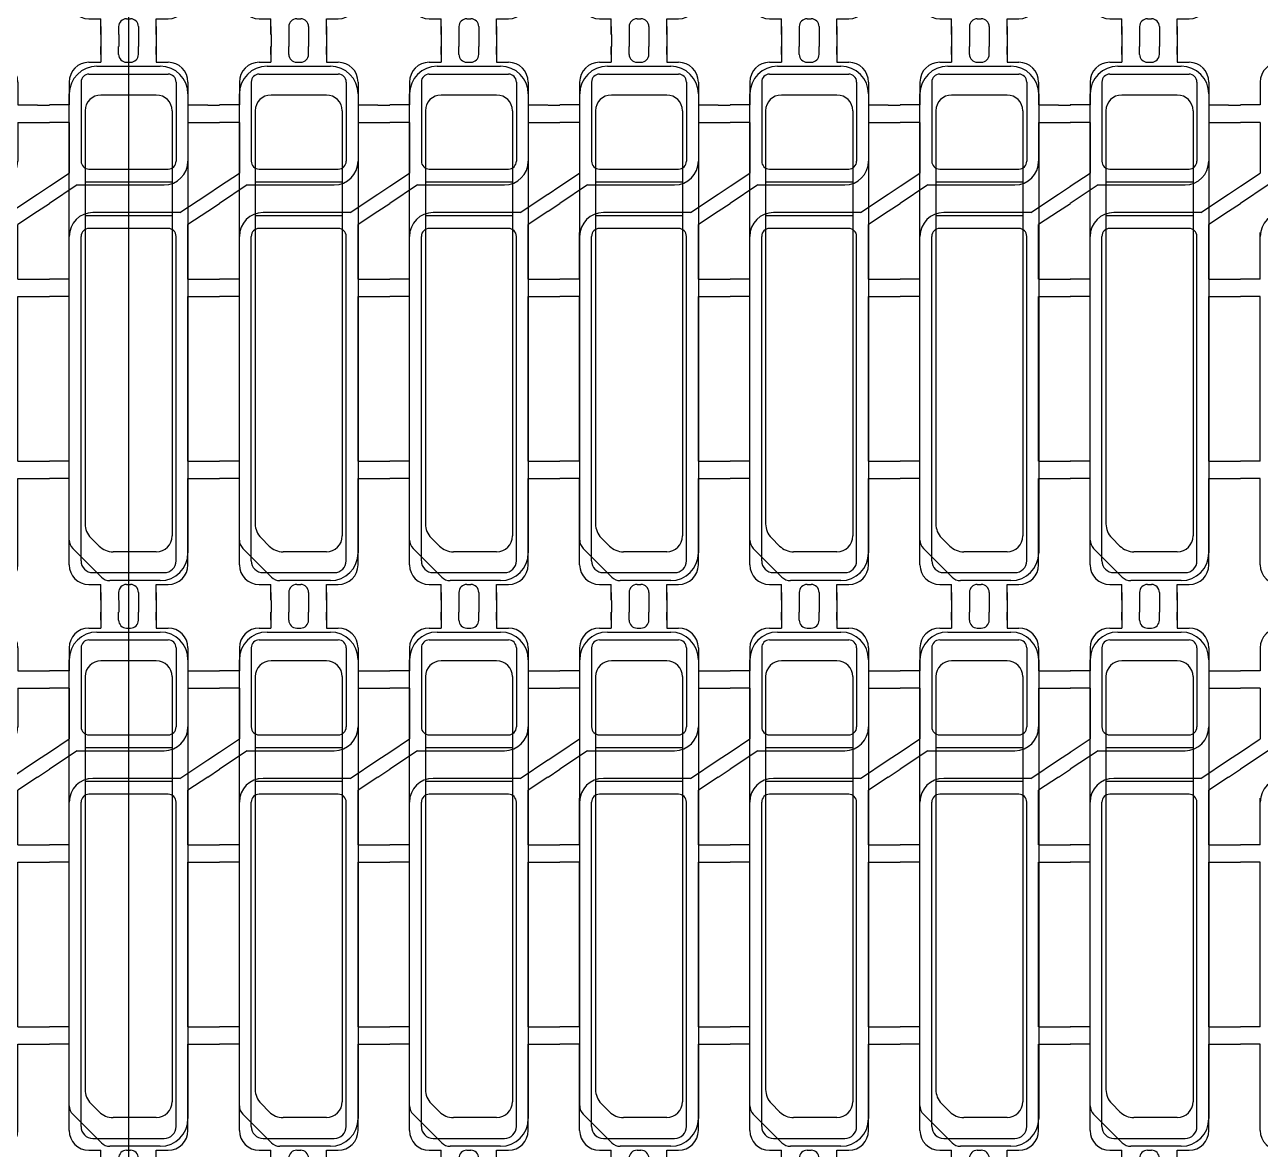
# Model space of a CAD drawing. Header units: millimetres. Extents: x -992 to 1678, y 98 to 1000.
# Drawn here: x -693.15 to -677.54, y 575.23 to 589.45 of the extents above; entities that cross this region are included whole.
import ezdxf

# ---------------------------------------------------------------- set-up
doc = ezdxf.new("R2010")
doc.units = ezdxf.units.MM
doc.linetypes.add('CENTER', pattern=[10.16, 6.35, -1.27, 1.27, -1.27])
for name, color, linetype in [('1', 3, 'Continuous'), ('b etching', 1, 'Continuous'), ('CEN', 8, 'CENTER'), ('PPA', 2, 'Continuous')]:
    doc.layers.add(name, color=color, linetype=linetype)

# ---------------------------------------------------------------- blocks, each defined once
blk = doc.blocks.new('e1')
at = {"layer": '1'}
for p, q in [((-947.058, 906.581), (-947.058, 906.481)), ((-947.058, 906.481), (-947.058, 906.581)), ((-947.058, 906.581), (-947.058, 906.381)), ((-946.358, 906.581), (-946.358, 906.481)), ((-946.358, 906.481), (-946.358, 906.581)), ((-946.358, 906.581), (-946.358, 906.381)), ((-946.358, 906.381), (-946.208, 906.381)), ((-947.458, 906.131), (-947.458, 905.841)), ((-945.958, 906.131), (-945.958, 905.841)), ((-947.458, 905.841), (-947.708, 905.841)), ((-945.958, 905.841), (-945.708, 905.841)), ((-947.458, 905.621), (-947.708, 905.621)), ((-947.458, 905.621), (-947.458, 904.981)), ((-945.958, 905.621), (-945.958, 905.131)), ((-945.958, 905.621), (-945.708, 905.621)), ((-947.358, 904.831), (-946.258, 904.831)), ((-946.058, 904.481), (-947.158, 904.481)), ((-945.958, 903.641), (-945.958, 904.331)), ((-947.458, 903.641), (-947.458, 904.231)), ((-947.458, 903.641), (-947.708, 903.641)), ((-945.958, 903.641), (-945.708, 903.641)), ((-947.458, 903.421), (-947.708, 903.421)), ((-947.458, 901.341), (-947.458, 903.421)), ((-945.958, 901.341), (-945.958, 903.421)), ((-945.958, 903.421), (-945.708, 903.421)), ((-947.458, 901.341), (-947.708, 901.341)), ((-945.958, 901.341), (-945.708, 901.341)), ((-947.458, 901.121), (-947.708, 901.121)), ((-947.458, 900.031), (-947.458, 901.121)), ((-945.958, 900.031), (-945.958, 901.121)), ((-945.958, 901.121), (-945.708, 901.121)), ((-947.058, 899.581), (-947.058, 899.781)), ((-946.358, 899.781), (-946.208, 899.781)), ((-946.358, 899.581), (-946.358, 899.781)), ((-947.058, 899.581), (-947.058, 899.681)), ((-947.058, 899.681), (-947.058, 899.581)), ((-946.358, 899.581), (-946.358, 899.681)), ((-946.358, 899.681), (-946.358, 899.581))]:
    blk.add_line(p, q, dxfattribs=at)
at = {"layer": '1', "linetype": 'ByBlock'}
for p, q in [((-946.833, 906.481), (-946.833, 906.581)), ((-946.583, 906.481), (-946.583, 906.581)), ((-947.208, 906.381), (-947.058, 906.381)), ((-946.733, 906.381), (-946.683, 906.381)), ((-947.708, 904.814), (-947.458, 904.981)), ((-947.358, 904.831), (-947.708, 904.597)), ((-946.058, 904.481), (-945.708, 904.714)), ((-945.708, 904.497), (-945.958, 904.331)), ((-947.208, 899.781), (-947.058, 899.781)), ((-946.733, 899.781), (-946.683, 899.781)), ((-946.833, 899.681), (-946.833, 899.581)), ((-946.583, 899.681), (-946.583, 899.581))]:
    blk.add_line(p, q, dxfattribs=at)
for centre, start, end in [((-946.733, 906.481), 180, 270), ((-946.683, 906.481), 270, 0), ((-946.733, 899.681), 90, 180), ((-946.683, 899.681), 0, 90)]:
    blk.add_arc(centre, 0.1, start, end, dxfattribs=at)
at = {"layer": '1'}
for centre, radius, start, end in [((-947.208, 906.131), 0.25, 90, 180), ((-946.208, 906.131), 0.25, 0, 90), ((-946.258, 905.131), 0.3, 270, 0), ((-947.158, 904.181), 0.3, 90, 180), ((-947.208, 900.031), 0.25, 180, 270), ((-946.208, 900.031), 0.25, 270, 0)]:
    blk.add_arc(centre, radius, start, end, dxfattribs=at)
blk = doc.blocks.new('e2')
at = {"layer": 'b etching', "linetype": 'ByBlock'}
for p, q in [((-947.208, 906.231), (-946.208, 906.231)), ((-947.308, 906.131), (-947.308, 905.131)), ((-946.108, 906.131), (-946.108, 905.131)), ((-947.208, 905.031), (-946.208, 905.031)), ((-946.208, 904.281), (-947.208, 904.281)), ((-947.308, 900.081), (-947.308, 904.181)), ((-946.108, 900.081), (-946.108, 904.181)), ((-947.158, 899.931), (-946.258, 899.931))]:
    blk.add_line(p, q, dxfattribs=at)
for centre, radius, start, end in [((-947.208, 906.131), 0.1, 90, 180), ((-946.208, 906.131), 0.1, 360, 90), ((-947.208, 905.131), 0.1, 180, 270), ((-946.208, 905.131), 0.1, 270, 360), ((-947.208, 904.181), 0.1, 90, 180), ((-946.208, 904.181), 0.1, 0, 90), ((-947.158, 900.081), 0.15, 180, 270), ((-946.258, 900.081), 0.15, 270, 0)]:
    blk.add_arc(centre, radius, start, end, dxfattribs=at)

msp = doc.modelspace()

# ---------------------------------------------------------------- linework, layer by layer
at = {"layer": '1', "linetype": 'ByBlock'}
for p, q in [((-692.18553085, 589.32062093), (-692.18553085, 589.17062093)), ((-691.96053085, 589.32062093), (-691.96053085, 589.17062093)), ((-691.71053085, 589.32062093), (-691.71053085, 589.17062093)), ((-691.48553085, 589.32062093), (-691.48553085, 589.17062093)), ((-690.03553085, 589.32062093), (-690.03553085, 589.17062093)), ((-689.81053085, 589.32062093), (-689.81053085, 589.17062093)), ((-689.56053085, 589.32062093), (-689.56053085, 589.17062093)), ((-689.33553085, 589.32062093), (-689.33553085, 589.17062093)), ((-687.88553085, 589.32062093), (-687.88553085, 589.17062093)), ((-687.66053085, 589.32062093), (-687.66053085, 589.17062093)), ((-687.41053085, 589.32062093), (-687.41053085, 589.17062093)), ((-687.18553085, 589.32062093), (-687.18553085, 589.17062093)), ((-685.73553085, 589.32062093), (-685.73553085, 589.17062093)), ((-685.51053085, 589.32062093), (-685.51053085, 589.17062093)), ((-685.26053085, 589.32062093), (-685.26053085, 589.17062093)), ((-685.03553085, 589.32062093), (-685.03553085, 589.17062093)), ((-683.58553085, 589.32062093), (-683.58553085, 589.17062093)), ((-683.36053085, 589.32062093), (-683.36053085, 589.17062093)), ((-683.11053085, 589.32062093), (-683.11053085, 589.17062093)), ((-682.88553085, 589.32062093), (-682.88553085, 589.17062093)), ((-681.43553085, 589.32062093), (-681.43553085, 589.17062093)), ((-681.21053085, 589.32062093), (-681.21053085, 589.17062093)), ((-680.96053085, 589.32062093), (-680.96053085, 589.17062093)), ((-680.73553085, 589.32062093), (-680.73553085, 589.17062093)), ((-679.28553085, 589.32062093), (-679.28553085, 589.17062093)), ((-679.06053085, 589.32062093), (-679.06053085, 589.17062093)), ((-678.81053085, 589.32062093), (-678.81053085, 589.17062093)), ((-678.58553085, 589.32062093), (-678.58553085, 589.17062093)), ((-692.98553085, 588.43062093), (-692.83553085, 588.43062093)), ((-690.83553085, 588.43062093), (-690.68553085, 588.43062093)), ((-688.68553085, 588.43062093), (-688.53553085, 588.43062093)), ((-686.53553085, 588.43062093), (-686.38553085, 588.43062093)), ((-684.38553085, 588.43062093), (-684.23553085, 588.43062093)), ((-682.23553085, 588.43062093), (-682.08553085, 588.43062093)), ((-680.08553085, 588.43062093), (-679.93553085, 588.43062093)), ((-677.93553085, 588.43062093), (-677.78553085, 588.43062093)), ((-692.98553085, 588.21062093), (-692.83553085, 588.21062093)), ((-690.83553085, 588.21062093), (-690.68553085, 588.21062093)), ((-688.68553085, 588.21062093), (-688.53553085, 588.21062093)), ((-686.53553085, 588.21062093), (-686.38553085, 588.21062093)), ((-684.38553085, 588.21062093), (-684.23553085, 588.21062093)), ((-682.23553085, 588.21062093), (-682.08553085, 588.21062093)), ((-680.08553085, 588.21062093), (-679.93553085, 588.21062093)), ((-677.93553085, 588.21062093), (-677.78553085, 588.21062093)), ((-692.98553085, 587.30395426), (-692.83553085, 587.40395426)), ((-690.83553085, 587.30395426), (-690.68553085, 587.40395426)), ((-688.68553085, 587.30395426), (-688.53553085, 587.40395426)), ((-686.53553085, 587.30395426), (-686.38553085, 587.40395426)), ((-684.38553085, 587.30395426), (-684.23553085, 587.40395426)), ((-682.23553085, 587.30395426), (-682.08553085, 587.40395426)), ((-680.08553085, 587.30395426), (-679.93553085, 587.40395426)), ((-677.93553085, 587.30395426), (-677.78553085, 587.40395426)), ((-692.98553085, 587.08728759), (-692.83553085, 587.18728759)), ((-690.83553085, 587.08728759), (-690.68553085, 587.18728759)), ((-688.68553085, 587.08728759), (-688.53553085, 587.18728759)), ((-686.53553085, 587.08728759), (-686.38553085, 587.18728759)), ((-684.38553085, 587.08728759), (-684.23553085, 587.18728759)), ((-682.23553085, 587.08728759), (-682.08553085, 587.18728759)), ((-680.08553085, 587.08728759), (-679.93553085, 587.18728759)), ((-677.93553085, 587.08728759), (-677.78553085, 587.18728759)), ((-692.98553085, 586.23062093), (-692.83553085, 586.23062093)), ((-690.83553085, 586.23062093), (-690.68553085, 586.23062093)), ((-688.68553085, 586.23062093), (-688.53553085, 586.23062093)), ((-686.53553085, 586.23062093), (-686.38553085, 586.23062093)), ((-684.38553085, 586.23062093), (-684.23553085, 586.23062093)), ((-682.23553085, 586.23062093), (-682.08553085, 586.23062093)), ((-680.08553085, 586.23062093), (-679.93553085, 586.23062093)), ((-677.93553085, 586.23062093), (-677.78553085, 586.23062093)), ((-692.98553085, 586.01062093), (-692.83553085, 586.01062093)), ((-690.83553085, 586.01062093), (-690.68553085, 586.01062093)), ((-688.68553085, 586.01062093), (-688.53553085, 586.01062093)), ((-686.53553085, 586.01062093), (-686.38553085, 586.01062093)), ((-684.38553085, 586.01062093), (-684.23553085, 586.01062093)), ((-682.23553085, 586.01062093), (-682.08553085, 586.01062093)), ((-680.08553085, 586.01062093), (-679.93553085, 586.01062093)), ((-677.93553085, 586.01062093), (-677.78553085, 586.01062093)), ((-692.98553085, 583.93062093), (-692.83553085, 583.93062093)), ((-690.83553085, 583.93062093), (-690.68553085, 583.93062093)), ((-688.68553085, 583.93062093), (-688.53553085, 583.93062093)), ((-686.53553085, 583.93062093), (-686.38553085, 583.93062093)), ((-684.38553085, 583.93062093), (-684.23553085, 583.93062093)), ((-682.23553085, 583.93062093), (-682.08553085, 583.93062093)), ((-680.08553085, 583.93062093), (-679.93553085, 583.93062093)), ((-677.93553085, 583.93062093), (-677.78553085, 583.93062093)), ((-692.98553085, 583.71062093), (-692.83553085, 583.71062093)), ((-690.83553085, 583.71062093), (-690.68553085, 583.71062093)), ((-688.68553085, 583.71062093), (-688.53553085, 583.71062093)), ((-686.53553085, 583.71062093), (-686.38553085, 583.71062093)), ((-684.38553085, 583.71062093), (-684.23553085, 583.71062093)), ((-682.23553085, 583.71062093), (-682.08553085, 583.71062093)), ((-680.08553085, 583.71062093), (-679.93553085, 583.71062093)), ((-677.93553085, 583.71062093), (-677.78553085, 583.71062093)), ((-692.18553085, 582.17062093), (-692.18553085, 582.02062093)), ((-691.96053085, 582.17062093), (-691.96053085, 582.02062093)), ((-691.71053085, 582.17062093), (-691.71053085, 582.02062093)), ((-691.48553085, 582.17062093), (-691.48553085, 582.02062093)), ((-690.03553085, 582.17062093), (-690.03553085, 582.02062093)), ((-689.81053085, 582.17062093), (-689.81053085, 582.02062093)), ((-689.56053085, 582.17062093), (-689.56053085, 582.02062093)), ((-689.33553085, 582.17062093), (-689.33553085, 582.02062093)), ((-687.88553085, 582.17062093), (-687.88553085, 582.02062093)), ((-687.66053085, 582.17062093), (-687.66053085, 582.02062093)), ((-687.41053085, 582.17062093), (-687.41053085, 582.02062093)), ((-687.18553085, 582.17062093), (-687.18553085, 582.02062093)), ((-685.73553085, 582.17062093), (-685.73553085, 582.02062093)), ((-685.51053085, 582.17062093), (-685.51053085, 582.02062093)), ((-685.26053085, 582.17062093), (-685.26053085, 582.02062093)), ((-685.03553085, 582.17062093), (-685.03553085, 582.02062093)), ((-683.58553085, 582.17062093), (-683.58553085, 582.02062093)), ((-683.36053085, 582.17062093), (-683.36053085, 582.02062093)), ((-683.11053085, 582.17062093), (-683.11053085, 582.02062093)), ((-682.88553085, 582.17062093), (-682.88553085, 582.02062093)), ((-681.43553085, 582.17062093), (-681.43553085, 582.02062093)), ((-681.21053085, 582.17062093), (-681.21053085, 582.02062093)), ((-680.96053085, 582.17062093), (-680.96053085, 582.02062093)), ((-680.73553085, 582.17062093), (-680.73553085, 582.02062093)), ((-679.28553085, 582.17062093), (-679.28553085, 582.02062093)), ((-679.06053085, 582.17062093), (-679.06053085, 582.02062093)), ((-678.81053085, 582.17062093), (-678.81053085, 582.02062093)), ((-678.58553085, 582.17062093), (-678.58553085, 582.02062093)), ((-692.98553085, 581.28062093), (-692.83553085, 581.28062093)), ((-690.83553085, 581.28062093), (-690.68553085, 581.28062093)), ((-688.68553085, 581.28062093), (-688.53553085, 581.28062093)), ((-686.53553085, 581.28062093), (-686.38553085, 581.28062093)), ((-684.38553085, 581.28062093), (-684.23553085, 581.28062093)), ((-682.23553085, 581.28062093), (-682.08553085, 581.28062093)), ((-680.08553085, 581.28062093), (-679.93553085, 581.28062093)), ((-677.93553085, 581.28062093), (-677.78553085, 581.28062093)), ((-692.98553085, 581.06062093), (-692.83553085, 581.06062093)), ((-690.83553085, 581.06062093), (-690.68553085, 581.06062093)), ((-688.68553085, 581.06062093), (-688.53553085, 581.06062093)), ((-686.53553085, 581.06062093), (-686.38553085, 581.06062093)), ((-684.38553085, 581.06062093), (-684.23553085, 581.06062093)), ((-682.23553085, 581.06062093), (-682.08553085, 581.06062093)), ((-680.08553085, 581.06062093), (-679.93553085, 581.06062093)), ((-677.93553085, 581.06062093), (-677.78553085, 581.06062093)), ((-692.98553085, 580.15395426), (-692.83553085, 580.25395426)), ((-690.83553085, 580.15395426), (-690.68553085, 580.25395426)), ((-688.68553085, 580.15395426), (-688.53553085, 580.25395426)), ((-686.53553085, 580.15395426), (-686.38553085, 580.25395426)), ((-684.38553085, 580.15395426), (-684.23553085, 580.25395426)), ((-682.23553085, 580.15395426), (-682.08553085, 580.25395426)), ((-680.08553085, 580.15395426), (-679.93553085, 580.25395426)), ((-677.93553085, 580.15395426), (-677.78553085, 580.25395426)), ((-692.98553085, 579.93728759), (-692.83553085, 580.03728759)), ((-690.83553085, 579.93728759), (-690.68553085, 580.03728759)), ((-688.68553085, 579.93728759), (-688.53553085, 580.03728759)), ((-686.53553085, 579.93728759), (-686.38553085, 580.03728759)), ((-684.38553085, 579.93728759), (-684.23553085, 580.03728759)), ((-682.23553085, 579.93728759), (-682.08553085, 580.03728759)), ((-680.08553085, 579.93728759), (-679.93553085, 580.03728759)), ((-677.93553085, 579.93728759), (-677.78553085, 580.03728759)), ((-692.98553085, 579.08062093), (-692.83553085, 579.08062093)), ((-690.83553085, 579.08062093), (-690.68553085, 579.08062093)), ((-688.68553085, 579.08062093), (-688.53553085, 579.08062093)), ((-686.53553085, 579.08062093), (-686.38553085, 579.08062093)), ((-684.38553085, 579.08062093), (-684.23553085, 579.08062093)), ((-682.23553085, 579.08062093), (-682.08553085, 579.08062093)), ((-680.08553085, 579.08062093), (-679.93553085, 579.08062093)), ((-677.93553085, 579.08062093), (-677.78553085, 579.08062093)), ((-692.98553085, 578.86062093), (-692.83553085, 578.86062093)), ((-690.83553085, 578.86062093), (-690.68553085, 578.86062093)), ((-688.68553085, 578.86062093), (-688.53553085, 578.86062093)), ((-686.53553085, 578.86062093), (-686.38553085, 578.86062093)), ((-684.38553085, 578.86062093), (-684.23553085, 578.86062093)), ((-682.23553085, 578.86062093), (-682.08553085, 578.86062093)), ((-680.08553085, 578.86062093), (-679.93553085, 578.86062093)), ((-677.93553085, 578.86062093), (-677.78553085, 578.86062093)), ((-692.98553085, 576.78062093), (-692.83553085, 576.78062093)), ((-690.83553085, 576.78062093), (-690.68553085, 576.78062093)), ((-688.68553085, 576.78062093), (-688.53553085, 576.78062093)), ((-686.53553085, 576.78062093), (-686.38553085, 576.78062093)), ((-684.38553085, 576.78062093), (-684.23553085, 576.78062093)), ((-682.23553085, 576.78062093), (-682.08553085, 576.78062093)), ((-680.08553085, 576.78062093), (-679.93553085, 576.78062093)), ((-677.93553085, 576.78062093), (-677.78553085, 576.78062093)), ((-692.98553085, 576.56062093), (-692.83553085, 576.56062093)), ((-690.83553085, 576.56062093), (-690.68553085, 576.56062093)), ((-688.68553085, 576.56062093), (-688.53553085, 576.56062093)), ((-686.53553085, 576.56062093), (-686.38553085, 576.56062093)), ((-684.38553085, 576.56062093), (-684.23553085, 576.56062093)), ((-682.23553085, 576.56062093), (-682.08553085, 576.56062093)), ((-680.08553085, 576.56062093), (-679.93553085, 576.56062093)), ((-677.93553085, 576.56062093), (-677.78553085, 576.56062093))]:
    msp.add_line(p, q, dxfattribs=at)
at = {"layer": 'CEN', "linetype": 'ByBlock'}
msp.add_line((-691.83553085, 604.87062093), (-691.83553085, 537.87062093), dxfattribs=at)
at = {"layer": 'PPA', "linetype": 'ByBlock'}
for p, q in [((-692.23553085, 588.92062093), (-691.43553085, 588.92062093)), ((-690.08553085, 588.92062093), (-689.28553085, 588.92062093)), ((-687.93553085, 588.92062093), (-687.13553085, 588.92062093)), ((-685.78553085, 588.92062093), (-684.98553085, 588.92062093)), ((-683.63553085, 588.92062093), (-682.83553085, 588.92062093)), ((-681.48553085, 588.92062093), (-680.68553085, 588.92062093)), ((-679.33553085, 588.92062093), (-678.53553085, 588.92062093)), ((-692.58553085, 582.93275296), (-692.58553085, 588.57062093)), ((-691.48553085, 588.55698456), (-692.18553085, 588.55698456)), ((-691.08553085, 588.57062093), (-691.08553085, 582.77062093)), ((-690.43553085, 582.93275296), (-690.43553085, 588.57062093)), ((-689.33553085, 588.55698456), (-690.03553085, 588.55698456)), ((-688.93553085, 588.57062093), (-688.93553085, 582.77062093)), ((-688.28553085, 582.93275296), (-688.28553085, 588.57062093)), ((-687.18553085, 588.55698456), (-687.88553085, 588.55698456)), ((-686.78553085, 588.57062093), (-686.78553085, 582.77062093)), ((-686.13553085, 582.93275296), (-686.13553085, 588.57062093)), ((-685.03553085, 588.55698456), (-685.73553085, 588.55698456)), ((-684.63553085, 588.57062093), (-684.63553085, 582.77062093)), ((-683.98553085, 582.93275296), (-683.98553085, 588.57062093)), ((-682.88553085, 588.55698456), (-683.58553085, 588.55698456)), ((-682.48553085, 588.57062093), (-682.48553085, 582.77062093)), ((-681.83553085, 582.93275296), (-681.83553085, 588.57062093)), ((-680.73553085, 588.55698456), (-681.43553085, 588.55698456)), ((-680.33553085, 588.57062093), (-680.33553085, 582.77062093)), ((-679.68553085, 582.93275296), (-679.68553085, 588.57062093)), ((-678.58553085, 588.55698456), (-679.28553085, 588.55698456)), ((-678.18553085, 588.57062093), (-678.18553085, 582.77062093)), ((-692.38553085, 588.35698456), (-692.38553085, 583.13781068)), ((-691.28553085, 588.35698456), (-691.28553085, 582.98425729)), ((-690.23553085, 588.35698456), (-690.23553085, 583.13781068)), ((-689.13553085, 588.35698456), (-689.13553085, 582.98425729)), ((-688.08553085, 588.35698456), (-688.08553085, 583.13781068)), ((-686.98553085, 588.35698456), (-686.98553085, 582.98425729)), ((-685.93553085, 588.35698456), (-685.93553085, 583.13781068)), ((-684.83553085, 588.35698456), (-684.83553085, 582.98425729)), ((-683.78553085, 588.35698456), (-683.78553085, 583.13781068)), ((-682.68553085, 588.35698456), (-682.68553085, 582.98425729)), ((-681.63553085, 588.35698456), (-681.63553085, 583.13781068)), ((-680.53553085, 588.35698456), (-680.53553085, 582.98425729)), ((-679.48553085, 588.35698456), (-679.48553085, 583.13781068)), ((-678.38553085, 588.35698456), (-678.38553085, 582.98425729)), ((-692.38553085, 587.46062093), (-691.28553085, 587.46062093)), ((-690.23553085, 587.46062093), (-689.13553085, 587.46062093)), ((-688.08553085, 587.46062093), (-686.98553085, 587.46062093)), ((-685.93553085, 587.46062093), (-684.83553085, 587.46062093)), ((-683.78553085, 587.46062093), (-682.68553085, 587.46062093)), ((-681.63553085, 587.46062093), (-680.53553085, 587.46062093)), ((-679.48553085, 587.46062093), (-678.38553085, 587.46062093)), ((-691.28553085, 587.03062093), (-692.38553085, 587.03062093)), ((-689.13553085, 587.03062093), (-690.23553085, 587.03062093)), ((-686.98553085, 587.03062093), (-688.08553085, 587.03062093)), ((-684.83553085, 587.03062093), (-685.93553085, 587.03062093)), ((-682.68553085, 587.03062093), (-683.78553085, 587.03062093)), ((-680.53553085, 587.03062093), (-681.63553085, 587.03062093)), ((-678.38553085, 587.03062093), (-679.48553085, 587.03062093)), ((-692.54159687, 582.82668695), (-692.17946483, 582.46455491)), ((-692.31230754, 582.96103399), (-692.20875415, 582.8574806)), ((-690.39159687, 582.82668695), (-690.02946483, 582.46455491)), ((-690.16230754, 582.96103399), (-690.05875415, 582.8574806)), ((-688.24159687, 582.82668695), (-687.87946483, 582.46455491)), ((-688.01230754, 582.96103399), (-687.90875415, 582.8574806)), ((-686.09159687, 582.82668695), (-685.72946483, 582.46455491)), ((-685.86230754, 582.96103399), (-685.75875415, 582.8574806)), ((-683.94159687, 582.82668695), (-683.57946483, 582.46455491)), ((-683.71230754, 582.96103399), (-683.60875415, 582.8574806)), ((-681.79159687, 582.82668695), (-681.42946483, 582.46455491)), ((-681.56230754, 582.96103399), (-681.45875415, 582.8574806)), ((-679.64159687, 582.82668695), (-679.27946483, 582.46455491)), ((-679.41230754, 582.96103399), (-679.30875415, 582.8574806)), ((-691.48553085, 582.78425729), (-692.03197746, 582.78425729)), ((-689.33553085, 582.78425729), (-689.88197746, 582.78425729)), ((-687.18553085, 582.78425729), (-687.73197746, 582.78425729)), ((-685.03553085, 582.78425729), (-685.58197746, 582.78425729)), ((-682.88553085, 582.78425729), (-683.43197746, 582.78425729)), ((-680.73553085, 582.78425729), (-681.28197746, 582.78425729)), ((-678.58553085, 582.78425729), (-679.13197746, 582.78425729)), ((-691.43553085, 582.42062093), (-692.07339881, 582.42062093)), ((-689.28553085, 582.42062093), (-689.92339881, 582.42062093)), ((-687.13553085, 582.42062093), (-687.77339881, 582.42062093)), ((-684.98553085, 582.42062093), (-685.62339881, 582.42062093)), ((-682.83553085, 582.42062093), (-683.47339881, 582.42062093)), ((-680.68553085, 582.42062093), (-681.32339881, 582.42062093)), ((-678.53553085, 582.42062093), (-679.17339881, 582.42062093)), ((-692.23553085, 581.77062093), (-691.43553085, 581.77062093)), ((-690.08553085, 581.77062093), (-689.28553085, 581.77062093)), ((-687.93553085, 581.77062093), (-687.13553085, 581.77062093)), ((-685.78553085, 581.77062093), (-684.98553085, 581.77062093)), ((-683.63553085, 581.77062093), (-682.83553085, 581.77062093)), ((-681.48553085, 581.77062093), (-680.68553085, 581.77062093)), ((-679.33553085, 581.77062093), (-678.53553085, 581.77062093)), ((-692.58553085, 575.78275296), (-692.58553085, 581.42062093)), ((-691.08553085, 581.42062093), (-691.08553085, 575.62062093)), ((-690.43553085, 575.78275296), (-690.43553085, 581.42062093)), ((-688.93553085, 581.42062093), (-688.93553085, 575.62062093)), ((-688.28553085, 575.78275296), (-688.28553085, 581.42062093)), ((-686.78553085, 581.42062093), (-686.78553085, 575.62062093)), ((-686.13553085, 575.78275296), (-686.13553085, 581.42062093)), ((-684.63553085, 581.42062093), (-684.63553085, 575.62062093)), ((-683.98553085, 575.78275296), (-683.98553085, 581.42062093)), ((-682.48553085, 581.42062093), (-682.48553085, 575.62062093)), ((-681.83553085, 575.78275296), (-681.83553085, 581.42062093)), ((-680.33553085, 581.42062093), (-680.33553085, 575.62062093)), ((-679.68553085, 575.78275296), (-679.68553085, 581.42062093)), ((-678.18553085, 581.42062093), (-678.18553085, 575.62062093)), ((-691.48553085, 581.40698456), (-692.18553085, 581.40698456)), ((-689.33553085, 581.40698456), (-690.03553085, 581.40698456)), ((-687.18553085, 581.40698456), (-687.88553085, 581.40698456)), ((-685.03553085, 581.40698456), (-685.73553085, 581.40698456)), ((-682.88553085, 581.40698456), (-683.58553085, 581.40698456)), ((-680.73553085, 581.40698456), (-681.43553085, 581.40698456)), ((-678.58553085, 581.40698456), (-679.28553085, 581.40698456)), ((-692.38553085, 581.20698456), (-692.38553085, 575.98781068)), ((-691.28553085, 581.20698456), (-691.28553085, 575.83425729)), ((-690.23553085, 581.20698456), (-690.23553085, 575.98781068)), ((-689.13553085, 581.20698456), (-689.13553085, 575.83425729)), ((-688.08553085, 581.20698456), (-688.08553085, 575.98781068)), ((-686.98553085, 581.20698456), (-686.98553085, 575.83425729)), ((-685.93553085, 581.20698456), (-685.93553085, 575.98781068)), ((-684.83553085, 581.20698456), (-684.83553085, 575.83425729)), ((-683.78553085, 581.20698456), (-683.78553085, 575.98781068)), ((-682.68553085, 581.20698456), (-682.68553085, 575.83425729)), ((-681.63553085, 581.20698456), (-681.63553085, 575.98781068)), ((-680.53553085, 581.20698456), (-680.53553085, 575.83425729)), ((-679.48553085, 581.20698456), (-679.48553085, 575.98781068)), ((-678.38553085, 581.20698456), (-678.38553085, 575.83425729)), ((-692.38553085, 580.31062093), (-691.28553085, 580.31062093)), ((-690.23553085, 580.31062093), (-689.13553085, 580.31062093)), ((-688.08553085, 580.31062093), (-686.98553085, 580.31062093)), ((-685.93553085, 580.31062093), (-684.83553085, 580.31062093)), ((-683.78553085, 580.31062093), (-682.68553085, 580.31062093)), ((-681.63553085, 580.31062093), (-680.53553085, 580.31062093)), ((-679.48553085, 580.31062093), (-678.38553085, 580.31062093)), ((-691.28553085, 579.88062093), (-692.38553085, 579.88062093)), ((-689.13553085, 579.88062093), (-690.23553085, 579.88062093)), ((-686.98553085, 579.88062093), (-688.08553085, 579.88062093)), ((-684.83553085, 579.88062093), (-685.93553085, 579.88062093)), ((-682.68553085, 579.88062093), (-683.78553085, 579.88062093)), ((-680.53553085, 579.88062093), (-681.63553085, 579.88062093)), ((-678.38553085, 579.88062093), (-679.48553085, 579.88062093)), ((-692.31230754, 575.81103399), (-692.20875415, 575.7074806)), ((-690.16230754, 575.81103399), (-690.05875415, 575.7074806)), ((-688.01230754, 575.81103399), (-687.90875415, 575.7074806)), ((-685.86230754, 575.81103399), (-685.75875415, 575.7074806)), ((-683.71230754, 575.81103399), (-683.60875415, 575.7074806)), ((-681.56230754, 575.81103399), (-681.45875415, 575.7074806)), ((-679.41230754, 575.81103399), (-679.30875415, 575.7074806)), ((-692.54159687, 575.67668695), (-692.17946483, 575.31455491)), ((-691.48553085, 575.63425729), (-692.03197746, 575.63425729)), ((-690.39159687, 575.67668695), (-690.02946483, 575.31455491)), ((-689.33553085, 575.63425729), (-689.88197746, 575.63425729)), ((-688.24159687, 575.67668695), (-687.87946483, 575.31455491)), ((-687.18553085, 575.63425729), (-687.73197746, 575.63425729)), ((-686.09159687, 575.67668695), (-685.72946483, 575.31455491)), ((-685.03553085, 575.63425729), (-685.58197746, 575.63425729)), ((-683.94159687, 575.67668695), (-683.57946483, 575.31455491)), ((-682.88553085, 575.63425729), (-683.43197746, 575.63425729)), ((-681.79159687, 575.67668695), (-681.42946483, 575.31455491)), ((-680.73553085, 575.63425729), (-681.28197746, 575.63425729)), ((-679.64159687, 575.67668695), (-679.27946483, 575.31455491)), ((-678.58553085, 575.63425729), (-679.13197746, 575.63425729)), ((-691.43553085, 575.27062093), (-692.07339881, 575.27062093)), ((-689.28553085, 575.27062093), (-689.92339881, 575.27062093)), ((-687.13553085, 575.27062093), (-687.77339881, 575.27062093)), ((-684.98553085, 575.27062093), (-685.62339881, 575.27062093)), ((-682.83553085, 575.27062093), (-683.47339881, 575.27062093)), ((-680.68553085, 575.27062093), (-681.32339881, 575.27062093)), ((-678.53553085, 575.27062093), (-679.17339881, 575.27062093))]:
    msp.add_line(p, q, dxfattribs=at)
for centre, radius, start, end in [((-692.23553085, 588.57062093), 0.35, 90, 180), ((-691.43553085, 588.57062093), 0.35, 0, 90), ((-690.08553085, 588.57062093), 0.35, 90, 180), ((-689.28553085, 588.57062093), 0.35, 0, 90), ((-687.93553085, 588.57062093), 0.35, 90, 180), ((-687.13553085, 588.57062093), 0.35, 0, 90), ((-685.78553085, 588.57062093), 0.35, 90, 180), ((-684.98553085, 588.57062093), 0.35, 0, 90), ((-683.63553085, 588.57062093), 0.35, 90, 180), ((-682.83553085, 588.57062093), 0.35, 0, 90), ((-681.48553085, 588.57062093), 0.35, 90, 180), ((-680.68553085, 588.57062093), 0.35, 0, 90), ((-679.33553085, 588.57062093), 0.35, 90, 180), ((-678.53553085, 588.57062093), 0.35, 0, 90), ((-692.18553085, 588.35698456), 0.2, 90, 180), ((-691.48553085, 588.35698456), 0.2, 0, 90), ((-690.03553085, 588.35698456), 0.2, 90, 180), ((-689.33553085, 588.35698456), 0.2, 0, 90), ((-687.88553085, 588.35698456), 0.2, 90, 180), ((-687.18553085, 588.35698456), 0.2, 0, 90), ((-685.73553085, 588.35698456), 0.2, 90, 180), ((-685.03553085, 588.35698456), 0.2, 0, 90), ((-683.58553085, 588.35698456), 0.2, 90, 180), ((-682.88553085, 588.35698456), 0.2, 0, 90), ((-681.43553085, 588.35698456), 0.2, 90, 180), ((-680.73553085, 588.35698456), 0.2, 0, 90), ((-679.28553085, 588.35698456), 0.2, 90, 180), ((-678.58553085, 588.35698456), 0.2, 0, 90), ((-692.13553085, 583.13781068), 0.25, 180, 225), ((-689.98553085, 583.13781068), 0.25, 180, 225), ((-687.83553085, 583.13781068), 0.25, 180, 225), ((-685.68553085, 583.13781068), 0.25, 180, 225), ((-683.53553085, 583.13781068), 0.25, 180, 225), ((-681.38553085, 583.13781068), 0.25, 180, 225), ((-679.23553085, 583.13781068), 0.25, 180, 225), ((-691.48553085, 582.98425729), 0.2, 270, 0), ((-689.33553085, 582.98425729), 0.2, 270, 0), ((-687.18553085, 582.98425729), 0.2, 270, 0), ((-685.03553085, 582.98425729), 0.2, 270, 0), ((-682.88553085, 582.98425729), 0.2, 270, 0), ((-680.73553085, 582.98425729), 0.2, 270, 0), ((-678.58553085, 582.98425729), 0.2, 270, 0), ((-692.43553085, 582.93275296), 0.15, 180, 225), ((-692.03197746, 583.03425729), 0.25, 225, 270), ((-690.28553085, 582.93275296), 0.15, 180, 225), ((-689.88197746, 583.03425729), 0.25, 225, 270), ((-688.13553085, 582.93275296), 0.15, 180, 225), ((-687.73197746, 583.03425729), 0.25, 225, 270), ((-685.98553085, 582.93275296), 0.15, 180, 225), ((-685.58197746, 583.03425729), 0.25, 225, 270), ((-683.83553085, 582.93275296), 0.15, 180, 225), ((-683.43197746, 583.03425729), 0.25, 225, 270), ((-681.68553085, 582.93275296), 0.15, 180, 225), ((-681.28197746, 583.03425729), 0.25, 225, 270), ((-679.53553085, 582.93275296), 0.15, 180, 225), ((-679.13197746, 583.03425729), 0.25, 225, 270), ((-691.43553085, 582.77062093), 0.35, 270, 0), ((-689.28553085, 582.77062093), 0.35, 270, 0), ((-687.13553085, 582.77062093), 0.35, 270, 0), ((-684.98553085, 582.77062093), 0.35, 270, 0), ((-682.83553085, 582.77062093), 0.35, 270, 0), ((-680.68553085, 582.77062093), 0.35, 270, 0), ((-678.53553085, 582.77062093), 0.35, 270, 0), ((-692.07339881, 582.57062093), 0.15, 225, 270), ((-689.92339881, 582.57062093), 0.15, 225, 270), ((-687.77339881, 582.57062093), 0.15, 225, 270), ((-685.62339881, 582.57062093), 0.15, 225, 270), ((-683.47339881, 582.57062093), 0.15, 225, 270), ((-681.32339881, 582.57062093), 0.15, 225, 270), ((-679.17339881, 582.57062093), 0.15, 225, 270), ((-692.23553085, 581.42062093), 0.35, 90, 180), ((-691.43553085, 581.42062093), 0.35, 0, 90), ((-690.08553085, 581.42062093), 0.35, 90, 180), ((-689.28553085, 581.42062093), 0.35, 0, 90), ((-687.93553085, 581.42062093), 0.35, 90, 180), ((-687.13553085, 581.42062093), 0.35, 0, 90), ((-685.78553085, 581.42062093), 0.35, 90, 180), ((-684.98553085, 581.42062093), 0.35, 0, 90), ((-683.63553085, 581.42062093), 0.35, 90, 180), ((-682.83553085, 581.42062093), 0.35, 0, 90), ((-681.48553085, 581.42062093), 0.35, 90, 180), ((-680.68553085, 581.42062093), 0.35, 0, 90), ((-679.33553085, 581.42062093), 0.35, 90, 180), ((-678.53553085, 581.42062093), 0.35, 0, 90), ((-692.18553085, 581.20698456), 0.2, 90, 180), ((-691.48553085, 581.20698456), 0.2, 0, 90), ((-690.03553085, 581.20698456), 0.2, 90, 180), ((-689.33553085, 581.20698456), 0.2, 0, 90), ((-687.88553085, 581.20698456), 0.2, 90, 180), ((-687.18553085, 581.20698456), 0.2, 0, 90), ((-685.73553085, 581.20698456), 0.2, 90, 180), ((-685.03553085, 581.20698456), 0.2, 0, 90), ((-683.58553085, 581.20698456), 0.2, 90, 180), ((-682.88553085, 581.20698456), 0.2, 0, 90), ((-681.43553085, 581.20698456), 0.2, 90, 180), ((-680.73553085, 581.20698456), 0.2, 0, 90), ((-679.28553085, 581.20698456), 0.2, 90, 180), ((-678.58553085, 581.20698456), 0.2, 0, 90), ((-692.13553085, 575.98781068), 0.25, 180, 225), ((-689.98553085, 575.98781068), 0.25, 180, 225), ((-687.83553085, 575.98781068), 0.25, 180, 225), ((-685.68553085, 575.98781068), 0.25, 180, 225), ((-683.53553085, 575.98781068), 0.25, 180, 225), ((-681.38553085, 575.98781068), 0.25, 180, 225), ((-679.23553085, 575.98781068), 0.25, 180, 225), ((-691.48553085, 575.83425729), 0.2, 270, 0), ((-689.33553085, 575.83425729), 0.2, 270, 0), ((-687.18553085, 575.83425729), 0.2, 270, 0), ((-685.03553085, 575.83425729), 0.2, 270, 0), ((-682.88553085, 575.83425729), 0.2, 270, 0), ((-680.73553085, 575.83425729), 0.2, 270, 0), ((-678.58553085, 575.83425729), 0.2, 270, 0), ((-692.43553085, 575.78275296), 0.15, 180, 225), ((-692.03197746, 575.88425729), 0.25, 225, 270), ((-690.28553085, 575.78275296), 0.15, 180, 225), ((-689.88197746, 575.88425729), 0.25, 225, 270), ((-688.13553085, 575.78275296), 0.15, 180, 225), ((-687.73197746, 575.88425729), 0.25, 225, 270), ((-685.98553085, 575.78275296), 0.15, 180, 225), ((-685.58197746, 575.88425729), 0.25, 225, 270), ((-683.83553085, 575.78275296), 0.15, 180, 225), ((-683.43197746, 575.88425729), 0.25, 225, 270), ((-681.68553085, 575.78275296), 0.15, 180, 225), ((-681.28197746, 575.88425729), 0.25, 225, 270), ((-679.53553085, 575.78275296), 0.15, 180, 225), ((-679.13197746, 575.88425729), 0.25, 225, 270), ((-691.43553085, 575.62062093), 0.35, 270, 0), ((-689.28553085, 575.62062093), 0.35, 270, 0), ((-687.13553085, 575.62062093), 0.35, 270, 0), ((-684.98553085, 575.62062093), 0.35, 270, 0), ((-682.83553085, 575.62062093), 0.35, 270, 0), ((-680.68553085, 575.62062093), 0.35, 270, 0), ((-678.53553085, 575.62062093), 0.35, 270, 0), ((-692.07339881, 575.42062093), 0.15, 225, 270), ((-689.92339881, 575.42062093), 0.15, 225, 270), ((-687.77339881, 575.42062093), 0.15, 225, 270), ((-685.62339881, 575.42062093), 0.15, 225, 270), ((-683.47339881, 575.42062093), 0.15, 225, 270), ((-681.32339881, 575.42062093), 0.15, 225, 270), ((-679.17339881, 575.42062093), 0.15, 225, 270)]:
    msp.add_arc(centre, radius, start, end, dxfattribs=at)

# ---------------------------------------------------------------- block references
at = {"linetype": 'ByBlock'}
for name, p in [('e1', (252.72201547, -310.26006667)), ('e1', (254.87201547, -310.26006667)), ('e1', (257.02201547, -310.26006667)), ('e1', (259.17201547, -310.26006667)), ('e1', (261.32201547, -310.26006667)), ('e1', (263.47201547, -310.26006667)), ('e1', (265.62201547, -310.26006667)), ('e1', (267.77201547, -310.26006667)), ('e1', (269.92201547, -310.26006667)), ('e1', (252.72201547, -317.41006667)), ('e1', (254.87201547, -317.41006667)), ('e1', (257.02201547, -317.41006667)), ('e1', (259.17201547, -317.41006667)), ('e1', (261.32201547, -317.41006667)), ('e1', (263.47201547, -317.41006667)), ('e1', (265.62201547, -317.41006667)), ('e1', (267.77201547, -317.41006667)), ('e1', (269.92201547, -317.41006667)), ('e2', (254.87201547, -317.41006667)), ('e2', (257.02201547, -317.41006667)), ('e2', (259.17201547, -317.41006667)), ('e2', (261.32201547, -317.41006667)), ('e2', (263.47201547, -317.41006667)), ('e2', (265.62201547, -317.41006667)), ('e2', (267.77201547, -317.41006667)), ('e1', (252.72201547, -324.56006667)), ('e1', (254.87201547, -324.56006667)), ('e1', (257.02201547, -324.56006667)), ('e1', (259.17201547, -324.56006667)), ('e1', (261.32201547, -324.56006667)), ('e1', (263.47201547, -324.56006667)), ('e1', (265.62201547, -324.56006667)), ('e1', (267.77201547, -324.56006667)), ('e1', (269.92201547, -324.56006667)), ('e2', (254.87201547, -324.56006667)), ('e2', (257.02201547, -324.56006667)), ('e2', (259.17201547, -324.56006667)), ('e2', (261.32201547, -324.56006667)), ('e2', (263.47201547, -324.56006667)), ('e2', (265.62201547, -324.56006667)), ('e2', (267.77201547, -324.56006667))]:
    msp.add_blockref(name, p, dxfattribs=at)

doc.saveas('drawing.dxf')
